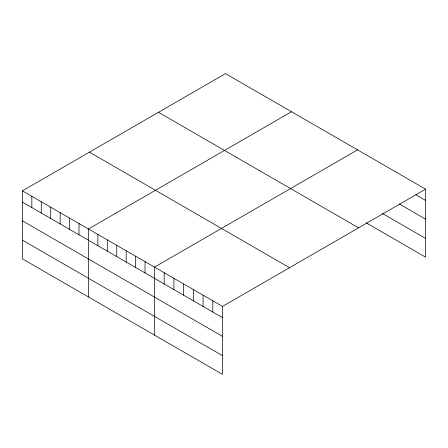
<?xml version="1.0" encoding="UTF-8"?>
<svg xmlns="http://www.w3.org/2000/svg" width="448" height="448" viewBox="0 0 448 448"><rect width="100%" height="100%" fill="white"/><g stroke="black" fill="none" stroke-linecap="round" stroke-linejoin="round"><path stroke-width="0.67" d="M22.4 190.854L222.522 306.393L222.522 374.388L22.4 258.849L22.4 190.854L225.478 73.612L425.6 189.151L425.6 257.146L366.134 222.813M291.519 111.737L88.441 228.984L88.441 296.979M357.56 149.867L154.482 267.109L154.482 335.11M222.522 306.393L425.6 189.151M415.878 194.802L425.6 200.413M399.297 203.946L425.6 219.134M382.144 213.332L425.6 238.426M158.463 112.302L358.585 227.842M89.415 152.163L289.537 267.702M22.4 202.115L222.522 317.654M22.4 220.836L222.522 336.381M22.4 240.128L222.522 355.667M212.806 300.782L212.806 312.043M203.084 295.17L203.084 306.432M193.362 289.559L193.362 300.821M183.641 283.948L183.641 295.21M173.925 278.337L173.925 289.598M164.203 272.72L164.203 283.982M145.046 261.666L145.046 272.927M135.615 256.217L135.615 267.478M126.179 250.768L126.179 262.03M116.743 245.325L116.743 256.586M107.307 239.876L107.307 251.138M97.877 234.427L97.877 245.689M79.005 223.535L79.005 234.797M69.574 218.086L69.574 229.348M60.138 212.643L60.138 223.905M50.702 207.194L50.702 218.456M41.266 201.746L41.266 213.007M31.836 196.302L31.836 207.564"/></g></svg>
